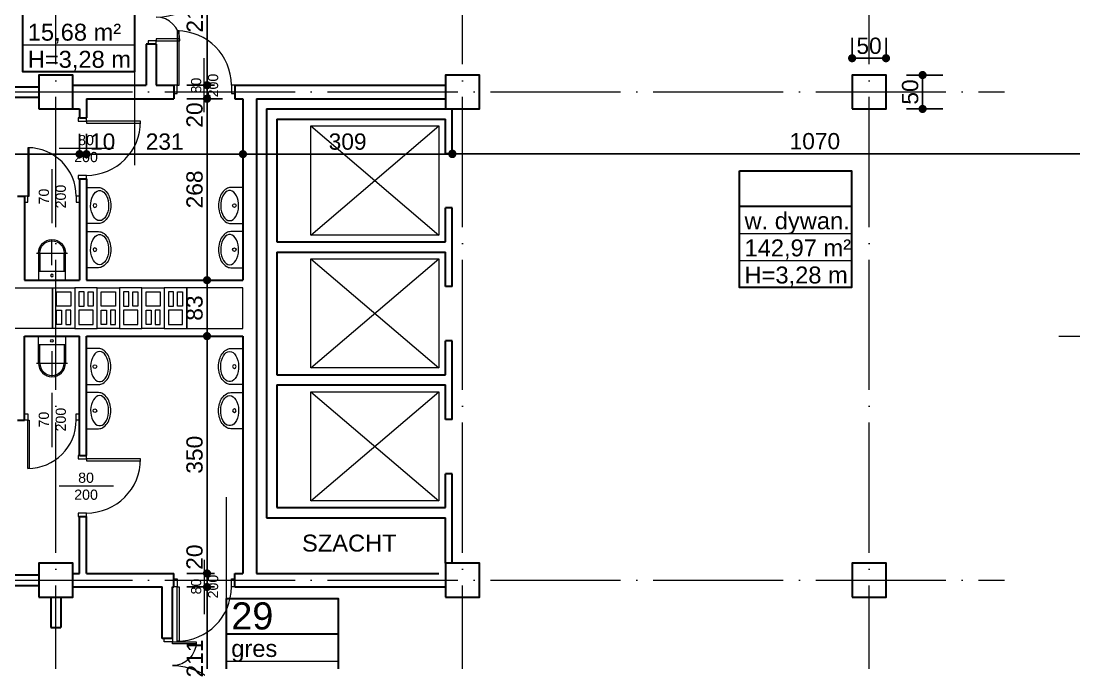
# Model space of a CAD drawing. Header units: millimetres. Extents: x 54 to 8480, y -22812 to 17434.
# Drawn here: x 3381 to 4935, y -11943 to -10997 of the extents above; entities that cross this region are included whole.
import ezdxf

# ---------------------------------------------------------------- set-up
doc = ezdxf.new("R2010")
doc.units = ezdxf.units.MM
doc.linetypes.add('ACAD_ISO04W100', pattern=[30, 24, -3, 0, -3])
for name, color, linetype, lineweight in [('000_armatura', 7, 'Continuous', 0), ('osie', 132, 'ACAD_ISO04W100', 0), ('STOLARKA', 97, 'Continuous', 0), ('tabelki', 151, 'Continuous', 0), ('wymiary', 150, 'Continuous', 0)]:
    doc.layers.add(name, color=color, linetype=linetype, lineweight=lineweight)
doc.layers.add('TABELKI PO UWAGACH', color=5, linetype='Continuous')
doc.styles.get("Standard").update_dxf_attribs({"font": 'arial.ttf'})
doc.dimstyles.new('ISO-25', dxfattribs={"dimtxt": 24, "dimasz": 12, "dimexe": 30, "dimexo": 30, "dimgap": 6, "dimtad": 1, "dimdec": 0, "dimtxsty": 'Standard', "dimblk": 'DOT', "dimcen": 2.5, "dimadec": 0, "dimazin": 0, "dimtfac": 1, "dimtdec": 0, "dimtmove": 0, "dimatfit": 3, "dimldrblk": 'DOT', "dimfxl": 1, "dimarcsym": 0})

# ---------------------------------------------------------------- blocks, each defined once
blk = doc.blocks.new('A$C13771EA7')
at = {"color": 132, "linetype": 'ACAD_ISO04W100', "lineweight": 0, "ltscale": 8}
for p, q in [((1831, -2874), (1831, 166)), ((2431, -2874), (2431, 166)), ((3031, -2874), (3031, 166)), ((-169, -994), (3231, -994)), ((3311, -1354), (4311, -1354)), ((-169, -1714), (3231, -1714))]:
    blk.add_line(p, q, dxfattribs=at)
blk = doc.blocks.new('A$C20DA20AD')
at = {"layer": 'STOLARKA', "lineweight": 0}
blk.add_line((45, -40), (45, 40), dxfattribs=at)
for points in [[(5, 0), (8, 0), (8, 80), (5, 80)], [(0, -12), (5, -12), (5, 0), (0, 0)], [(85, -12), (90, -12), (90, 0), (85, 0)]]:
    blk.add_lwpolyline(points, close=True, dxfattribs=at)
blk.add_arc((5, 0), 80, 0, 90, dxfattribs=at)
at = {"layer": 'STOLARKA', "lineweight": 0, "insert": (25.4, -37.7), "char_height": 15, "width": 74.399, "attachment_point": 1, "rotation": 90}
blk.add_mtext('\\pxqc;80\\P200', dxfattribs=at)
blk = doc.blocks.new('A$C72E16341')
at = {"layer": 'STOLARKA', "lineweight": 0}
blk.add_line((40.8, -40), (40.8, 40), dxfattribs=at)
for points in [[(5, 0), (7, 0), (7, 71.5), (5, 71.5)], [(0, -9), (5, -9), (5, 0), (0, 0)], [(76.5, -9), (81.5, -9), (81.5, 0), (76.5, 0)]]:
    blk.add_lwpolyline(points, close=True, dxfattribs=at)
blk.add_arc((5, 0), 71.5, 0, 90, dxfattribs=at)
at = {"layer": 'STOLARKA', "lineweight": 0, "insert": (21.2, -37.7), "char_height": 15, "width": 74.399, "attachment_point": 1, "rotation": 90}
blk.add_mtext('\\pxqc;70\\P200', dxfattribs=at)
blk = doc.blocks.new('A$C4A7D7A23')
at = {"layer": 'STOLARKA', "lineweight": 0}
blk.add_line((-67.5, 62.5), (-67.5, -62.5), dxfattribs=at)
for points in [[(-130, 12), (-135, 12), (-135, 0), (-130, 0)], [(-127, 0), (-130, 0), (-130, -35), (-127, -35)], [(-5, 0), (-8, 0), (-8, -90), (-5, -90)], [(0, 12), (-5, 12), (-5, 0), (0, 0)]]:
    blk.add_lwpolyline(points, close=True, dxfattribs=at)
for centre, radius, start, end in [((-130, 0), 35, 270, 0), ((-5, 0), 90, 180, 270)]:
    blk.add_arc(centre, radius, start, end, dxfattribs=at)
blk = doc.blocks.new('A$C1D836454')
at = {"color": 82, "lineweight": 0}
for points in [[(0, -16.5), (60, -16.5), (60, 16.5), (0, 16.5)], [(6, -10.5), (27, -10.5), (27, 10.5), (6, 10.5)], [(33, 3), (54, 3), (54, 10.5), (33, 10.5)], [(33, -3), (54, -3), (54, -10.5), (33, -10.5)]]:
    blk.add_lwpolyline(points, close=True, dxfattribs=at)
blk = doc.blocks.new('_Dot')
at = {"color": 0, "linetype": 'ByBlock', "lineweight": -2}
blk.add_line((-0.5, 0), (-1, 0), dxfattribs=at)
at = {"color": 0, "linetype": 'ByBlock', "lineweight": 0, "const_width": 0.5}
blk.add_lwpolyline([(-0.25, 0, 1), (0.25, 0, 1)], format="xyb", close=True, dxfattribs=at)
blk = doc.blocks.new('*D540')
at = {"layer": 'Defpoints', "color": 0, "linetype": 'Continuous', "lineweight": 0}
for p in [(3655.6, -11831.3), (3696.6, -11831.3), (3655.6, -12042.3)]:
    blk.add_point(p, dxfattribs=at)
at = {"layer": 'wymiary', "color": 0, "linetype": 'Continuous', "lineweight": -2}
for p, q in [((3666.6, -11831.3), (3625.6, -11831.3)), ((3655.6, -12030.3), (3655.6, -11843.3))]:
    blk.add_line(p, q, dxfattribs=at)
at = {"layer": 'wymiary', "color": 0, "linetype": 'Continuous', "lineweight": -2, "xscale": 12, "yscale": 12, "zscale": 12}
for p, rotation in [((3655.6, -11831.3), 90), ((3655.6, -12042.3), 270)]:
    blk.add_blockref('_Dot', p, dxfattribs=dict(at, rotation=rotation))
at = {"layer": 'wymiary', "color": 0, "linetype": 'Continuous', "lineweight": 0, "insert": (3637.5, -11936.8), "char_height": 24, "attachment_point": 5, "rotation": 90}
blk.add_mtext('211', dxfattribs=at)
blk = doc.blocks.new('*D541')
at = {"layer": 'Defpoints', "color": 0, "linetype": 'Continuous', "lineweight": 0}
for p in [(3655.6, -11811.3), (3696.6, -11811.3), (3696.6, -11831.3)]:
    blk.add_point(p, dxfattribs=at)
at = {"layer": 'wymiary', "color": 0, "linetype": 'Continuous', "lineweight": -2}
for p, q in [((3655.6, -11799.3), (3655.6, -11787.3)), ((3666.6, -11811.3), (3625.6, -11811.3)), ((3655.6, -11831.3), (3655.6, -11811.3)), ((3666.6, -11831.3), (3625.6, -11831.3)), ((3655.6, -11843.3), (3655.6, -11855.3))]:
    blk.add_line(p, q, dxfattribs=at)
at = {"layer": 'wymiary', "color": 0, "linetype": 'Continuous', "lineweight": -2, "xscale": 12, "yscale": 12, "zscale": 12}
for p, rotation in [((3655.6, -11811.3), 270), ((3655.6, -11831.3), 90)]:
    blk.add_blockref('_Dot', p, dxfattribs=dict(at, rotation=rotation))
at = {"layer": 'wymiary', "color": 0, "linetype": 'Continuous', "lineweight": 0, "insert": (3637.3, -11787.3), "char_height": 24, "attachment_point": 5, "rotation": 90}
blk.add_mtext('20', dxfattribs=at)
blk = doc.blocks.new('*D542')
at = {"layer": 'Defpoints', "color": 0, "linetype": 'Continuous', "lineweight": 0}
for p in [(3655.6, -11461.3), (3708.6, -11461.3), (3696.6, -11811.3)]:
    blk.add_point(p, dxfattribs=at)
at = {"layer": 'wymiary', "color": 0, "linetype": 'Continuous', "lineweight": -2}
for p, q in [((3678.6, -11461.3), (3625.6, -11461.3)), ((3655.6, -11799.3), (3655.6, -11473.3)), ((3666.6, -11811.3), (3625.6, -11811.3))]:
    blk.add_line(p, q, dxfattribs=at)
at = {"layer": 'wymiary', "color": 0, "linetype": 'Continuous', "lineweight": -2, "xscale": 12, "yscale": 12, "zscale": 12}
for p, rotation in [((3655.6, -11461.3), 90), ((3655.6, -11811.3), 270)]:
    blk.add_blockref('_Dot', p, dxfattribs=dict(at, rotation=rotation))
at = {"layer": 'wymiary', "color": 0, "linetype": 'Continuous', "lineweight": 0, "insert": (3637.3, -11636.3), "char_height": 24, "attachment_point": 5, "rotation": 90}
blk.add_mtext('350', dxfattribs=at)
blk = doc.blocks.new('*D543')
at = {"layer": 'Defpoints', "color": 0, "linetype": 'Continuous', "lineweight": 0}
for p in [(3655.6, -11378.8), (3708.6, -11378.8), (3708.6, -11461.3)]:
    blk.add_point(p, dxfattribs=at)
at = {"layer": 'wymiary', "color": 0, "linetype": 'Continuous', "lineweight": -2}
for p, q in [((3678.6, -11378.8), (3625.6, -11378.8)), ((3655.6, -11449.3), (3655.6, -11390.8)), ((3678.6, -11461.3), (3625.6, -11461.3))]:
    blk.add_line(p, q, dxfattribs=at)
at = {"layer": 'wymiary', "color": 0, "linetype": 'Continuous', "lineweight": -2, "xscale": 12, "yscale": 12, "zscale": 12}
for p, rotation in [((3655.6, -11378.8), 90), ((3655.6, -11461.3), 270)]:
    blk.add_blockref('_Dot', p, dxfattribs=dict(at, rotation=rotation))
at = {"layer": 'wymiary', "color": 0, "linetype": 'Continuous', "lineweight": 0, "insert": (3637.3, -11420), "char_height": 24, "attachment_point": 5, "rotation": 90}
blk.add_mtext('83', dxfattribs=at)
blk = doc.blocks.new('*D544')
at = {"layer": 'Defpoints', "color": 0, "linetype": 'Continuous', "lineweight": 0}
for p in [(3655.6, -11111.3), (3708.6, -11111.3), (3708.6, -11378.8)]:
    blk.add_point(p, dxfattribs=at)
at = {"layer": 'wymiary', "color": 0, "linetype": 'Continuous', "lineweight": -2}
for p, q in [((3678.6, -11111.3), (3625.6, -11111.3)), ((3655.6, -11366.8), (3655.6, -11123.3)), ((3678.6, -11378.8), (3625.6, -11378.8))]:
    blk.add_line(p, q, dxfattribs=at)
at = {"layer": 'wymiary', "color": 0, "linetype": 'Continuous', "lineweight": -2, "xscale": 12, "yscale": 12, "zscale": 12}
for p, rotation in [((3655.6, -11111.3), 90), ((3655.6, -11378.8), 270)]:
    blk.add_blockref('_Dot', p, dxfattribs=dict(at, rotation=rotation))
at = {"layer": 'wymiary', "color": 0, "linetype": 'Continuous', "lineweight": 0, "insert": (3637.3, -11245), "char_height": 24, "attachment_point": 5, "rotation": 90}
blk.add_mtext('268', dxfattribs=at)
blk = doc.blocks.new('*D545')
at = {"layer": 'Defpoints', "color": 0, "linetype": 'Continuous', "lineweight": 0}
for p in [(3655.6, -11091.3), (3696.6, -11091.3), (3708.6, -11111.3)]:
    blk.add_point(p, dxfattribs=at)
at = {"layer": 'wymiary', "color": 0, "linetype": 'Continuous', "lineweight": -2}
for p, q in [((3655.6, -11079.3), (3655.6, -11067.3)), ((3666.6, -11091.3), (3625.6, -11091.3)), ((3655.6, -11111.3), (3655.6, -11091.3)), ((3678.6, -11111.3), (3625.6, -11111.3)), ((3655.6, -11123.3), (3655.6, -11135.3))]:
    blk.add_line(p, q, dxfattribs=at)
at = {"layer": 'wymiary', "color": 0, "linetype": 'Continuous', "lineweight": -2, "xscale": 12, "yscale": 12, "zscale": 12}
for p, rotation in [((3655.6, -11091.3), 270), ((3655.6, -11111.3), 90)]:
    blk.add_blockref('_Dot', p, dxfattribs=dict(at, rotation=rotation))
at = {"layer": 'wymiary', "color": 0, "linetype": 'Continuous', "lineweight": 0, "insert": (3637.3, -11135.3), "char_height": 24, "attachment_point": 5, "rotation": 90}
blk.add_mtext('20', dxfattribs=at)
blk = doc.blocks.new('*D546')
at = {"layer": 'Defpoints', "color": 0, "linetype": 'Continuous', "lineweight": 0}
for p in [(3655.6, -10880.3), (3655.6, -10880.3), (3696.6, -11091.3)]:
    blk.add_point(p, dxfattribs=at)
at = {"layer": 'wymiary', "color": 0, "linetype": 'Continuous', "lineweight": -2}
for p, q in [((3655.6, -11079.3), (3655.6, -10892.3)), ((3666.6, -11091.3), (3625.6, -11091.3))]:
    blk.add_line(p, q, dxfattribs=at)
at = {"layer": 'wymiary', "color": 0, "linetype": 'Continuous', "lineweight": -2, "xscale": 12, "yscale": 12, "zscale": 12}
for p, rotation in [((3655.6, -10880.3), 90), ((3655.6, -11091.3), 270)]:
    blk.add_blockref('_Dot', p, dxfattribs=dict(at, rotation=rotation))
at = {"layer": 'wymiary', "color": 0, "linetype": 'Continuous', "lineweight": 0, "insert": (3637.5, -10985.8), "char_height": 24, "attachment_point": 5, "rotation": 90}
blk.add_mtext('211', dxfattribs=at)
blk = doc.blocks.new('*D620')
at = {"layer": 'Defpoints', "color": 0, "linetype": 'Continuous', "lineweight": 0}
for p in [(3111.6, -11192.9), (3467.6, -11192.9), (3467.6, -11229.3)]:
    blk.add_point(p, dxfattribs=at)
at = {"layer": 'wymiary', "color": 0, "linetype": 'Continuous', "lineweight": -2}
for p, q in [((3467.6, -11199.3), (3467.6, -11162.9)), ((3123.6, -11192.9), (3455.6, -11192.9))]:
    blk.add_line(p, q, dxfattribs=at)
at = {"layer": 'wymiary', "color": 0, "linetype": 'Continuous', "lineweight": -2, "xscale": 12, "yscale": 12, "zscale": 12, "rotation": 180}
blk.add_blockref('_Dot', (3111.6, -11192.9), dxfattribs=at)
at = {"layer": 'wymiary', "color": 0, "linetype": 'Continuous', "lineweight": -2, "xscale": 12, "yscale": 12, "zscale": 12}
blk.add_blockref('_Dot', (3467.6, -11192.9), dxfattribs=at)
at = {"layer": 'wymiary', "color": 0, "linetype": 'Continuous', "lineweight": 0, "insert": (3289.6, -11174.6), "char_height": 24, "attachment_point": 5}
blk.add_mtext('356', dxfattribs=at)
blk = doc.blocks.new('*D621')
at = {"layer": 'Defpoints', "color": 0, "linetype": 'Continuous', "lineweight": 0}
for p in [(3477.6, -11192.9), (3467.6, -11229.3), (3477.6, -11229.3)]:
    blk.add_point(p, dxfattribs=at)
at = {"layer": 'wymiary', "color": 0, "linetype": 'Continuous', "lineweight": -2}
for p, q in [((3467.6, -11199.3), (3467.6, -11162.9)), ((3477.6, -11199.3), (3477.6, -11162.9)), ((3455.6, -11192.9), (3443.6, -11192.9)), ((3467.6, -11192.9), (3477.6, -11192.9)), ((3489.6, -11192.9), (3501.6, -11192.9))]:
    blk.add_line(p, q, dxfattribs=at)
at = {"layer": 'wymiary', "color": 0, "linetype": 'Continuous', "lineweight": -2, "xscale": 12, "yscale": 12, "zscale": 12}
blk.add_blockref('_Dot', (3467.6, -11192.9), dxfattribs=at)
at = {"layer": 'wymiary', "color": 0, "linetype": 'Continuous', "lineweight": -2, "xscale": 12, "yscale": 12, "zscale": 12, "rotation": 180}
blk.add_blockref('_Dot', (3477.6, -11192.9), dxfattribs=at)
at = {"layer": 'wymiary', "color": 0, "linetype": 'Continuous', "lineweight": 0, "insert": (3501.6, -11174.6), "char_height": 24, "attachment_point": 5}
blk.add_mtext('10', dxfattribs=at)
blk = doc.blocks.new('*D622')
at = {"layer": 'Defpoints', "color": 0, "linetype": 'Continuous', "lineweight": 0}
for p in [(3708.6, -11192.9), (3708.6, -11192.9), (3477.6, -11229.3)]:
    blk.add_point(p, dxfattribs=at)
at = {"layer": 'wymiary', "color": 0, "linetype": 'Continuous', "lineweight": -2}
for p, q in [((3477.6, -11199.3), (3477.6, -11162.9)), ((3489.6, -11192.9), (3696.6, -11192.9))]:
    blk.add_line(p, q, dxfattribs=at)
at = {"layer": 'wymiary', "color": 0, "linetype": 'Continuous', "lineweight": -2, "xscale": 12, "yscale": 12, "zscale": 12, "rotation": 180}
blk.add_blockref('_Dot', (3477.6, -11192.9), dxfattribs=at)
at = {"layer": 'wymiary', "color": 0, "linetype": 'Continuous', "lineweight": -2, "xscale": 12, "yscale": 12, "zscale": 12}
blk.add_blockref('_Dot', (3708.6, -11192.9), dxfattribs=at)
at = {"layer": 'wymiary', "color": 0, "linetype": 'Continuous', "lineweight": 0, "insert": (3593.1, -11174.6), "char_height": 24, "attachment_point": 5}
blk.add_mtext('231', dxfattribs=at)
blk = doc.blocks.new('*D623')
at = {"layer": 'Defpoints', "color": 0, "linetype": 'Continuous', "lineweight": 0}
for p in [(3708.6, -11192.9), (4017.6, -11192.9), (4017.6, -11192.9)]:
    blk.add_point(p, dxfattribs=at)
at = {"layer": 'wymiary', "color": 0, "linetype": 'Continuous', "lineweight": -2}
blk.add_line((3720.6, -11192.9), (4005.6, -11192.9), dxfattribs=at)
at = {"layer": 'wymiary', "color": 0, "linetype": 'Continuous', "lineweight": -2, "xscale": 12, "yscale": 12, "zscale": 12, "rotation": 180}
blk.add_blockref('_Dot', (3708.6, -11192.9), dxfattribs=at)
at = {"layer": 'wymiary', "color": 0, "linetype": 'Continuous', "lineweight": -2, "xscale": 12, "yscale": 12, "zscale": 12}
blk.add_blockref('_Dot', (4017.6, -11192.9), dxfattribs=at)
at = {"layer": 'wymiary', "color": 0, "linetype": 'Continuous', "lineweight": 0, "insert": (3863.1, -11174.6), "char_height": 24, "attachment_point": 5}
blk.add_mtext('309', dxfattribs=at)
blk = doc.blocks.new('*D636')
at = {"layer": 'Defpoints', "color": 0, "linetype": 'Continuous', "lineweight": 0}
for p in [(4017.6, -11192.3), (5087.6, -11192.3), (5087.6, -11192.3)]:
    blk.add_point(p, dxfattribs=at)
at = {"layer": 'wymiary', "color": 0, "linetype": 'Continuous', "lineweight": -2}
blk.add_line((4029.6, -11192.3), (5075.6, -11192.3), dxfattribs=at)
at = {"layer": 'wymiary', "color": 0, "linetype": 'Continuous', "lineweight": -2, "xscale": 12, "yscale": 12, "zscale": 12, "rotation": 180}
blk.add_blockref('_Dot', (4017.6, -11192.3), dxfattribs=at)
at = {"layer": 'wymiary', "color": 0, "linetype": 'Continuous', "lineweight": -2, "xscale": 12, "yscale": 12, "zscale": 12}
blk.add_blockref('_Dot', (5087.6, -11192.3), dxfattribs=at)
at = {"layer": 'wymiary', "color": 0, "linetype": 'Continuous', "lineweight": 0, "insert": (4552.6, -11174), "char_height": 24, "attachment_point": 5}
blk.add_mtext('1070', dxfattribs=at)
blk = doc.blocks.new('*D796')
at = {"layer": 'Defpoints', "color": 0, "linetype": 'Continuous', "lineweight": 0}
for p in [(4657.6, -11051.5), (4607.6, -11076.3), (4657.6, -11076.3)]:
    blk.add_point(p, dxfattribs=at)
at = {"layer": 'wymiary', "color": 0, "linetype": 'Continuous', "lineweight": -2}
for p, q in [((4607.6, -11046.3), (4607.6, -11021.5)), ((4657.6, -11046.3), (4657.6, -11021.5)), ((4619.6, -11051.5), (4645.6, -11051.5))]:
    blk.add_line(p, q, dxfattribs=at)
at = {"layer": 'wymiary', "color": 0, "linetype": 'Continuous', "lineweight": -2, "xscale": 12, "yscale": 12, "zscale": 12, "rotation": 180}
blk.add_blockref('_Dot', (4607.6, -11051.5), dxfattribs=at)
at = {"layer": 'wymiary', "color": 0, "linetype": 'Continuous', "lineweight": -2, "xscale": 12, "yscale": 12, "zscale": 12}
blk.add_blockref('_Dot', (4657.6, -11051.5), dxfattribs=at)
at = {"layer": 'wymiary', "color": 0, "linetype": 'Continuous', "lineweight": 0, "insert": (4632.6, -11033.3), "char_height": 24, "attachment_point": 5}
blk.add_mtext('50', dxfattribs=at)
blk = doc.blocks.new('*D797')
at = {"layer": 'Defpoints', "color": 0, "linetype": 'Continuous', "lineweight": 0}
for p in [(4657.6, -11076.3), (4711.6, -11076.3), (4657.6, -11126.3)]:
    blk.add_point(p, dxfattribs=at)
at = {"layer": 'wymiary', "color": 0, "linetype": 'Continuous', "lineweight": -2}
for p, q in [((4687.6, -11076.3), (4741.6, -11076.3)), ((4711.6, -11114.3), (4711.6, -11088.3)), ((4687.6, -11126.3), (4741.6, -11126.3))]:
    blk.add_line(p, q, dxfattribs=at)
at = {"layer": 'wymiary', "color": 0, "linetype": 'Continuous', "lineweight": -2, "xscale": 12, "yscale": 12, "zscale": 12}
for p, rotation in [((4711.6, -11076.3), 90), ((4711.6, -11126.3), 270)]:
    blk.add_blockref('_Dot', p, dxfattribs=dict(at, rotation=rotation))
at = {"layer": 'wymiary', "color": 0, "linetype": 'Continuous', "lineweight": 0, "insert": (4693.3, -11101.3), "char_height": 24, "attachment_point": 5, "rotation": 90}
blk.add_mtext('50', dxfattribs=at)
blk = doc.blocks.new('wc_1')
for p, q in [((20, 22), (20, 60)), ((43, 40), (-3, 40))]:
    blk.add_line(p, q)
for points in [[(40, 40), (40, 0), (0, 0), (0, 40)], [(2, 13), (2, 40)], [(38, 40), (38, 13)]]:
    blk.add_lwpolyline(points)
blk.add_lwpolyline([(0, 0), (0, 13), (40, 13), (40, 0)], close=True)
blk.add_circle((20, 7), 2)
for radius in [20, 18]:
    blk.add_arc((20, 40), radius, 0, 180)
blk = doc.blocks.new('A$C4F134952')
for p, q in [((0, 26.6), (-18, 26.6)), ((0, -26.6), (0, 26.6)), ((-18, -26.6), (0, -26.6))]:
    blk.add_line(p, q)
blk.add_lwpolyline([(-18, 26.6, 0.138474), (-24.4, 24.8, 0.107069), (-30.7, 18.8, 0.080452), (-34.5, 10.6, 0.068264), (-35.9, 0, 0.068264), (-34.5, -10.6, 0.080452), (-30.7, -18.8, 0.107069), (-24.4, -24.8, 0.138474), (-18, -26.6, 0.138474)], format="xyb")
at = {"flags": 128}
blk.add_lwpolyline([(-19.5, -22.2), (-17, -21.8), (-14.6, -20.6), (-12.4, -18.6), (-10.4, -16), (-8.8, -12.9), (-7.5, -9.2), (-6.7, -5.2), (-6.3, -1), (-6.4, 3.2), (-7, 7.3), (-8.1, 11.1), (-9.5, 14.5), (-11.4, 17.4), (-13.5, 19.7), (-15.8, 21.3), (-18.3, 22.1), (-20.8, 22.1), (-23.3, 21.3), (-25.6, 19.7), (-27.7, 17.4), (-29.6, 14.5), (-31, 11.1), (-32.1, 7.3), (-32.7, 3.2), (-32.8, -1), (-32.4, -5.2), (-31.6, -9.2), (-30.3, -12.9), (-28.7, -16), (-26.7, -18.6), (-24.5, -20.6), (-22.1, -21.8)], close=True, dxfattribs=at)
blk.add_circle((-12.6, 0), 2.66)

msp = doc.modelspace()

# ---------------------------------------------------------------- linework, layer by layer
at = {"color": 7, "lineweight": 30}
for p, q in [((3580.6, -11030.9), (3565.6, -11030.9)), ((3565.6, -11030.9), (3565.6, -11091.3)), ((3580.6, -11030.9), (3580.6, -11091.3)), ((3589.6, -11907.3), (3589.6, -11831.3)), ((3604.6, -11907.3), (3604.6, -11831.3)), ((3425.1, -11891.3), (3440.1, -11891.3)), ((3604.6, -11907.3), (3589.6, -11907.3))]:
    msp.add_line(p, q, dxfattribs=at)
at = {"lineweight": 30}
for p, q in [((3046.6, -11093.6), (3407.6, -11093.6)), ((3457.6, -11091.3), (3565.6, -11091.3)), ((3580.6, -11091.3), (3606.6, -11091.3)), ((3606.6, -11091.3), (3606.6, -11111.3)), ((3696.6, -11091.3), (4007.6, -11091.3)), ((3696.6, -11091.3), (3696.6, -11111.3)), ((3111.6, -11109), (3407.6, -11109)), ((3477.6, -11111.3), (3606.6, -11111.3)), ((3477.6, -11111.3), (3477.6, -11139.3)), ((3696.6, -11111.3), (3708.6, -11111.3)), ((3708.6, -11111.3), (3708.6, -11378.8)), ((3728.6, -11111.3), (3728.6, -11811.3)), ((3728.6, -11111.3), (4007.6, -11111.3)), ((3457.6, -11126.3), (3467.6, -11126.3)), ((3467.6, -11126.3), (3467.6, -11139.3)), ((3467.6, -11139.3), (3477.6, -11139.3)), ((3743.6, -11126.3), (3743.6, -11729.3)), ((3743.6, -11126.3), (4007.6, -11126.3)), ((4017.6, -11192.3), (4017.6, -11126.3)), ((3758.6, -11141.3), (3758.6, -11322.3)), ((3758.6, -11141.3), (4007.6, -11141.3)), ((4007.6, -11192.3), (4007.6, -11141.3)), ((4017.6, -11192.3), (4007.6, -11192.3)), ((3467.6, -11229.3), (3477.6, -11229.3)), ((3467.6, -11229.3), (3467.6, -11378.8)), ((3477.6, -11229.3), (3477.6, -11378.8)), ((3376.1, -11255), (3386.1, -11255)), ((3386.1, -11255), (3386.1, -11378.8)), ((4007.6, -11322.3), (4007.6, -11272.3)), ((4017.6, -11272.3), (4007.6, -11272.3)), ((4017.6, -11388.3), (4017.6, -11272.3)), ((3758.6, -11322.3), (4007.6, -11322.3)), ((3758.6, -11337.3), (3758.6, -11518.3)), ((3758.6, -11337.3), (4007.6, -11337.3)), ((4007.6, -11388.3), (4007.6, -11337.3)), ((3386.1, -11378.8), (3467.6, -11378.8)), ((3477.6, -11378.8), (3708.6, -11378.8)), ((4017.6, -11388.3), (4007.6, -11388.3)), ((3386.1, -11461.3), (3467.6, -11461.3)), ((3386.1, -11585.1), (3386.1, -11461.3)), ((3467.6, -11637.3), (3467.6, -11461.3)), ((3477.6, -11461.3), (3708.6, -11461.3)), ((3477.6, -11637.3), (3477.6, -11461.3)), ((3708.6, -11461.3), (3708.6, -11811.3)), ((4007.6, -11518.3), (4007.6, -11468.3)), ((4017.6, -11468.3), (4007.6, -11468.3)), ((4017.6, -11584.3), (4017.6, -11468.3)), ((3758.6, -11518.3), (4007.6, -11518.3)), ((3758.6, -11533.3), (3758.6, -11714.3)), ((3758.6, -11533.3), (4007.6, -11533.3)), ((4007.6, -11584.3), (4007.6, -11533.3)), ((3376.1, -11585.1), (3386.1, -11585.1)), ((4017.6, -11584.3), (4007.6, -11584.3)), ((3467.6, -11637.3), (3477.6, -11637.3)), ((4007.6, -11714.3), (4007.6, -11664.3)), ((4017.6, -11664.3), (4007.6, -11664.3)), ((4017.6, -11796.3), (4017.6, -11664.3)), ((3758.6, -11714.3), (4007.6, -11714.3)), ((3467.6, -11811.3), (3467.6, -11727.3)), ((3467.6, -11727.3), (3477.6, -11727.3)), ((3477.6, -11811.3), (3477.6, -11727.3)), ((3743.6, -11729.3), (4007.6, -11729.3)), ((4007.6, -11796.3), (4007.6, -11729.3)), ((3111.6, -11813.6), (3407.6, -11813.6)), ((3457.6, -11811.3), (3467.6, -11811.3)), ((3477.6, -11811.3), (3606.6, -11811.3)), ((3606.6, -11831.3), (3606.6, -11811.3)), ((3696.6, -11811.3), (3708.6, -11811.3)), ((3696.6, -11831.3), (3696.6, -11811.3)), ((3728.6, -11811.3), (3997.6, -11811.3)), ((3061.6, -11829), (3407.6, -11829)), ((3457.6, -11831.3), (3589.6, -11831.3)), ((3604.6, -11831.3), (3606.6, -11831.3)), ((3696.6, -11831.3), (4007.6, -11831.3)), ((3425.1, -11846.3), (3425.1, -11891.3)), ((3440.1, -11846.3), (3440.1, -11891.3))]:
    msp.add_line(p, q, dxfattribs=at)
at = {"lineweight": 0}
for p, q in [((3808.6, -11151.3), (3997.6, -11312.3)), ((3808.6, -11312.3), (3997.6, -11151.3)), ((3808.6, -11347.3), (3997.6, -11508.3)), ((3808.6, -11508.3), (3997.6, -11347.3)), ((3808.6, -11543.3), (3997.6, -11704.3)), ((3808.6, -11704.3), (3997.6, -11543.3))]:
    msp.add_line(p, q, dxfattribs=at)
at = {"lineweight": 30}
for points in [[(3407.6, -11126.3), (3457.6, -11126.3), (3457.6, -11076.3), (3407.6, -11076.3)], [(3407.6, -11126.3), (3457.6, -11126.3), (3457.6, -11076.3), (3407.6, -11076.3)], [(4007.6, -11126.3), (4057.6, -11126.3), (4057.6, -11076.3), (4007.6, -11076.3)], [(4007.6, -11126.3), (4057.6, -11126.3), (4057.6, -11076.3), (4007.6, -11076.3)], [(4607.6, -11126.3), (4657.6, -11126.3), (4657.6, -11076.3), (4607.6, -11076.3)], [(3407.6, -11846.3), (3457.6, -11846.3), (3457.6, -11796.3), (3407.6, -11796.3)], [(3407.6, -11846.3), (3457.6, -11846.3), (3457.6, -11796.3), (3407.6, -11796.3)], [(4007.6, -11846.3), (4057.6, -11846.3), (4057.6, -11796.3), (4007.6, -11796.3)], [(4007.6, -11846.3), (4057.6, -11846.3), (4057.6, -11796.3), (4007.6, -11796.3)], [(4607.6, -11846.3), (4657.6, -11846.3), (4657.6, -11796.3), (4607.6, -11796.3)]]:
    msp.add_lwpolyline(points, close=True, dxfattribs=at)
at = {"lineweight": 0}
for points in [[(3808.6, -11151.3), (3997.6, -11151.3), (3997.6, -11312.3), (3808.6, -11312.3)], [(3808.6, -11347.3), (3997.6, -11347.3), (3997.6, -11508.3), (3808.6, -11508.3)], [(3808.6, -11543.3), (3997.6, -11543.3), (3997.6, -11704.3), (3808.6, -11704.3)]]:
    msp.add_lwpolyline(points, close=True, dxfattribs=at)
at = {"color": 82, "lineweight": 0}
for points in [[(3334.6, -11390), (3427.6, -11390), (3427.6, -11450), (3334.6, -11450)], [(3625.6, -11450), (3708.6, -11450), (3708.6, -11390), (3625.6, -11390)]]:
    msp.add_lwpolyline(points, close=True, dxfattribs=at)
at = {"layer": 'STOLARKA', "lineweight": 0}
for p, q in [((3426.8, -11545.1), (3426.8, -11625.1)), ((3651.6, -11791.3), (3651.6, -11871.3))]:
    msp.add_line(p, q, dxfattribs=at)
for points in [[(3386.1, -11576.1), (3391.1, -11576.1), (3391.1, -11585.1), (3386.1, -11585.1)], [(3391.1, -11585.1), (3393.1, -11585.1), (3393.1, -11656.6), (3391.1, -11656.6)], [(3462.6, -11576.1), (3467.6, -11576.1), (3467.6, -11585.1), (3462.6, -11585.1)], [(3606.6, -11819.3), (3611.6, -11819.3), (3611.6, -11831.3), (3606.6, -11831.3)], [(3691.6, -11819.3), (3696.6, -11819.3), (3696.6, -11831.3), (3691.6, -11831.3)], [(3611.6, -11831.3), (3614.6, -11831.3), (3614.6, -11911.3), (3611.6, -11911.3)]]:
    msp.add_lwpolyline(points, close=True, dxfattribs=at)
for centre, radius in [((3391.1, -11585.1), 71.5), ((3611.6, -11831.3), 80)]:
    msp.add_arc(centre, radius, 270, 0, dxfattribs=at)
at = {"layer": 'TABELKI PO UWAGACH', "color": 30, "linetype": 'Continuous', "lineweight": 0}
for p, q in [((3383.8, -11031.7), (3548.7, -11031.7)), ((3548.7, -11071.7), (3548.7, -11209.4)), ((4441.6, -11309.8), (4606.5, -11309.8)), ((4441.6, -11349.8), (4606.5, -11349.8)), ((3684.2, -11848.2), (3684.2, -11699)), ((3684.2, -11940.5), (3849.1, -11940.5))]:
    msp.add_line(p, q, dxfattribs=at)
at = {"layer": 'TABELKI PO UWAGACH', "color": 30, "linetype": 'Continuous', "lineweight": 30}
for p, q in [((4441.6, -11269.8), (4606.5, -11269.8)), ((3684.2, -11900.5), (3849.1, -11900.5))]:
    msp.add_line(p, q, dxfattribs=at)
for points in [[(3383.8, -10899.3), (3548.7, -10899.3), (3548.7, -11071.7), (3383.8, -11071.7)], [(4441.6, -11217.4), (4606.5, -11217.4), (4606.5, -11389.8), (4441.6, -11389.8)], [(3684.2, -11848.2), (3849.1, -11848.2), (3849.1, -12020.5), (3684.2, -12020.5)]]:
    msp.add_lwpolyline(points, close=True, dxfattribs=at)

# ---------------------------------------------------------------- block references
at = {"lineweight": 30, "rotation": 90}
msp.add_blockref('A$C4A7D7A23', (3580.6, -10895.9), dxfattribs=at)
at = {"lineweight": 30}
msp.add_blockref('A$C72E16341', (3386.1, -11255), dxfattribs=at)
at = {"color": 7, "lineweight": 30, "xscale": -1, "rotation": 90}
for p in [(3444.1, -11390), (3510.1, -11390), (3576.1, -11390)]:
    msp.add_blockref('A$C1D836454', p, dxfattribs=at)
at = {"color": 7, "lineweight": 30, "rotation": 90}
for p in [(3477.1, -11450), (3543.1, -11450), (3609.1, -11450)]:
    msp.add_blockref('A$C1D836454', p, dxfattribs=at)
at = {"lineweight": 30, "xscale": -1, "rotation": 90}
msp.add_blockref('A$C4A7D7A23', (3604.6, -12042.3), dxfattribs=at)
at = {"layer": '000_armatura', "xscale": -1}
for name, p in [('A$C4F134952', (3477.6, -11268.8)), ('A$C4F134952', (3477.6, -11333.8)), ('wc_1', (3446.8, -11378.8))]:
    msp.add_blockref(name, p, dxfattribs=at)
at = {"layer": '000_armatura'}
for p in [(3708.6, -11268.8), (3708.6, -11333.8)]:
    msp.add_blockref('A$C4F134952', p, dxfattribs=at)
at = {"layer": '000_armatura', "rotation": 180}
for name, p in [('wc_1', (3446.8, -11461.3)), ('A$C4F134952', (3477.6, -11506.3)), ('A$C4F134952', (3477.6, -11571.3))]:
    msp.add_blockref(name, p, dxfattribs=at)
at = {"layer": '000_armatura', "xscale": -1, "rotation": 180}
for p in [(3708.6, -11506.3), (3708.6, -11571.3)]:
    msp.add_blockref('A$C4F134952', p, dxfattribs=at)
at = {"layer": 'osie', "lineweight": 30}
msp.add_blockref('A$C13771EA7', (1601.6, -10107.3), dxfattribs=at)
at = {"layer": 'STOLARKA', "lineweight": 30}
msp.add_blockref('A$C20DA20AD', (3606.6, -11091.3), dxfattribs=at)
at = {"layer": 'STOLARKA', "lineweight": 30, "rotation": 270}
for p in [(3477.6, -11139.3), (3477.6, -11637.3)]:
    msp.add_blockref('A$C20DA20AD', p, dxfattribs=at)

# ---------------------------------------------------------------- texts
at = {"layer": 'STOLARKA', "lineweight": 0, "char_height": 15, "width": 74.399, "attachment_point": 3, "rotation": 90}
for s, insert in [('\\pxqc;70\\P200', (3407.3, -11547.3)), ('\\pxqc;80\\P200', (3632, -11793.5))]:
    msp.add_mtext(s, dxfattribs=dict(at, insert=insert))
at = {"layer": 'tabelki', "color": 5, "linetype": 'Continuous', "lineweight": 0, "attachment_point": 1}
for s, insert, char_height, width in [('\\pxql;15,68 m²', (3391.1, -11000.6), 25, 160.906), ('\\pxql;H=3,28 m', (3391.1, -11040.6), 25, 182.523), ('\\pxql;w. dywan.', (4448.8, -11278.7), 25, 194.396), ('\\pxql;142,97 m²', (4448.8, -11318.7), 25, 160.906), ('\\pxql;H=3,28 m', (4448.8, -11358.7), 25, 182.523), ('\\pxqc;SZACHT', (3842.1, -11754.1), 25, 47.056), ('\\pxql;29', (3691.4, -11854), 40, 47.056), ('\\pxql;gres', (3691.4, -11909.5), 25, 194.396)]:
    msp.add_mtext(s, dxfattribs=dict(at, insert=insert, char_height=char_height, width=width))

# ---------------------------------------------------------------- dimensions: what is measured, and where the dimension line sits
at = {"layer": 'wymiary', "linetype": 'Continuous', "lineweight": 0}
for base, p1, p2, picture, middle in [((3655.6, -10880.3), (3696.6, -11091.3), (3655.6, -10880.3), '*D546', (3637.5, -10985.8)), ((3655.5958524, -11111.2781943), (3708.5896651, -11378.7781943), (3708.5896651, -11111.2781943), '*D544', (3637.3421007, -11245.0281943)), ((3655.5958524, -11378.7781943), (3708.5896651, -11461.2781943), (3708.5896651, -11378.7781943), '*D543', (3637.3339152, -11420.0281943)), ((3655.6, -11461.3), (3696.6, -11811.3), (3708.6, -11461.3), '*D542', (3637.3, -11636.3)), ((3655.6, -11831.3), (3655.6, -12042.3), (3696.6, -11831.3), '*D540', (3637.5, -11936.8))]:
    dim = msp.add_linear_dim(base=base, p1=p1, p2=p2, angle=90, dimstyle='ISO-25', override={"dimtmove": 1}, dxfattribs=at)
    dim.commit()
    dim.dimension.update_dxf_attribs({"geometry": picture, "text_midpoint": middle})
for base, p1, p2, picture, middle in [((4657.6, -11051.5), (4607.6, -11076.3), (4657.6, -11076.3), '*D796', (4632.6, -11033.3)), ((5087.6, -11192.3), (4017.6, -11192.3), (5087.6, -11192.3), '*D636', (4552.6, -11174))]:
    dim = msp.add_linear_dim(base=base, p1=p1, p2=p2, dimstyle='ISO-25', dxfattribs=at)
    dim.commit()
    dim.dimension.update_dxf_attribs({"geometry": picture, "text_midpoint": middle})
for base, p1, p2, picture, middle in [((3655.6, -11091.3), (3708.6, -11111.3), (3696.6, -11091.3), '*D545', (3655.6, -11135.3)), ((3655.6, -11811.3), (3696.6, -11831.3), (3696.6, -11811.3), '*D541', (3655.6, -11787.3))]:
    dim = msp.add_linear_dim(base=base, p1=p1, p2=p2, angle=90, dimstyle='ISO-25', override={"dimtmove": 1}, dxfattribs=at)
    dim.commit()
    dim.dimension.update_dxf_attribs({"geometry": picture, "text_midpoint": middle, "dimtype": 160})
dim = msp.add_linear_dim(base=(4711.6, -11076.3), p1=(4657.6, -11126.3), p2=(4657.6, -11076.3), angle=90, dimstyle='ISO-25', dxfattribs=at)
dim.commit()
dim.dimension.update_dxf_attribs({"geometry": '*D797', "text_midpoint": (4693.3, -11101.3)})
for base, p1, p2, picture, middle in [((3467.6, -11192.9), (3111.6, -11192.9), (3467.6, -11229.3), '*D620', (3289.6, -11174.6)), ((3708.6, -11192.9), (3477.6, -11229.3), (3708.6, -11192.9), '*D622', (3593.1, -11174.6)), ((4017.6, -11192.9), (3708.6, -11192.9), (4017.6, -11192.9), '*D623', (3863.1, -11174.6))]:
    dim = msp.add_linear_dim(base=base, p1=p1, p2=p2, dimstyle='ISO-25', override={"dimtmove": 1}, dxfattribs=at)
    dim.commit()
    dim.dimension.update_dxf_attribs({"geometry": picture, "text_midpoint": middle})
dim = msp.add_linear_dim(base=(3477.6, -11192.9), p1=(3467.6, -11229.3), p2=(3477.6, -11229.3), dimstyle='ISO-25', override={"dimtmove": 1}, dxfattribs=at)
dim.commit()
dim.dimension.update_dxf_attribs({"geometry": '*D621', "text_midpoint": (3501.6, -11192.9), "dimtype": 160})

doc.saveas('drawing.dxf')
